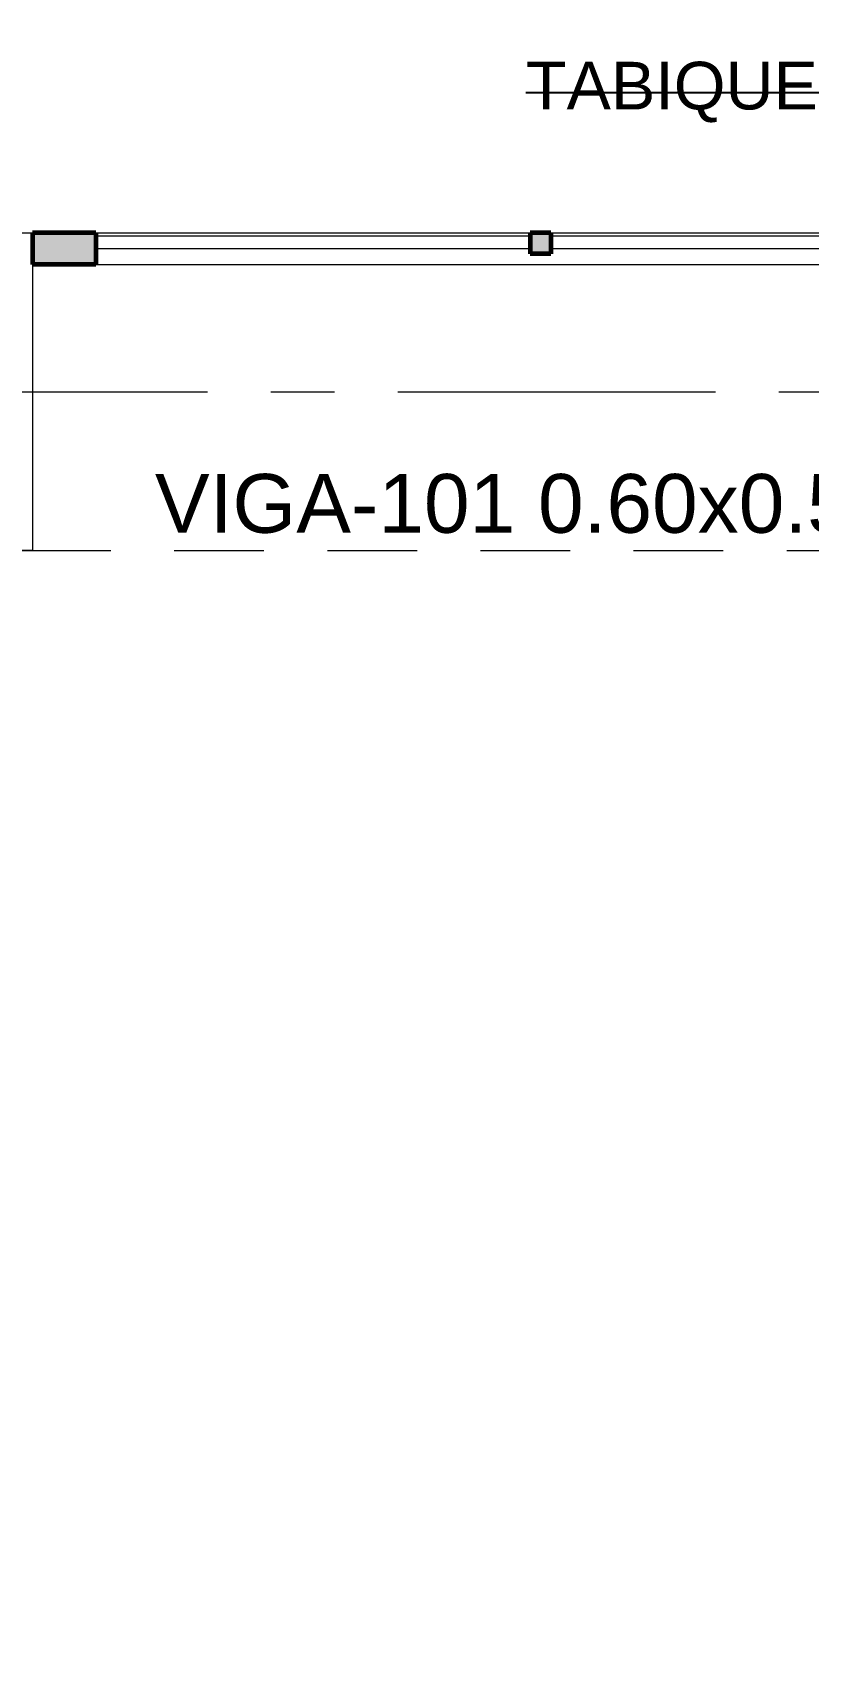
# Model space of a CAD drawing. Header units: inches. Extents: x -19 to 5698, y -728 to 92.
# Drawn here: x 102.57 to 103.792, y 15.157 to 17.715 of the extents above; entities that cross this region are included whole.
import ezdxf

# ---------------------------------------------------------------- set-up
doc = ezdxf.new("R2010")
doc.units = ezdxf.units.IN
doc.header["$MEASUREMENT"] = 0
doc.set_wipeout_variables(frame=1)
for name, pattern in [('Hidden Line', [0.195611, 0.141111, -0.0545]), ('Punto & Raya', [0.65, 0.5, -0.075, 0, -0.075]), ('Wipeout_Contour', [1, 0, -1])]:
    doc.linetypes.add(name, pattern=pattern)
doc.layers.get('0').update_dxf_attribs({"color": 61})
for name, color, linetype in [('02 _ ARQ _ ALB _ Ejes Generales', 251, 'Continuous'), ('02 _ ARQ _ ZON _ Espacio.3D', 7, 'Continuous'), ('08 _ STR _ EXT _ 09 Vigas', 251, 'Continuous'), ('Acabado - Muros', 7, 'Continuous'), ('Notas - Etiquetas', 7, 'Continuous')]:
    doc.layers.add(name, color=color, linetype=linetype)
doc.styles.add('Estilo_Generado_4', font='swisse.ttf')
doc.dimstyles.new('Estilo_Generado__8', dxfattribs={"dimtxt": 0.18, "dimasz": 0.0912, "dimexe": 0.18, "dimexo": 0.0625, "dimgap": 0, "dimtad": 0, "dimtih": 1, "dimtoh": 1, "dimdec": 4, "dimzin": 0, "dimdsep": 46, "dimcen": 0.09, "dimadec": 0, "dimazin": 0, "dimtfac": 1, "dimtdec": 4, "dimtmove": 0, "dimatfit": 3, "dimldrblk": 'ARROWHEAD_5', "dimfxl": 1, "dimtolj": 1, "dimtzin": 0, "dimarcsym": 0})

# ---------------------------------------------------------------- blocks, each defined once
blk = doc.blocks.new('ARROWHEAD_5')
at = {"linetype": 'Continuous', "lineweight": 0}
blk.add_hatch(color=0, dxfattribs=at).paths.add_polyline_path([(-1, 0.2679), (0, 0), (-1, -0.2679)])
at = {"color": 0, "linetype": 'Continuous', "lineweight": 0}
blk.add_line((0, 0), (-1, 0), dxfattribs=at)

msp = doc.modelspace()

# ---------------------------------------------------------------- linework, layer by layer
at = {"layer": '02 _ ARQ _ ALB _ Ejes Generales', "color": 251, "linetype": 'Punto & Raya', "lineweight": 13, "true_color": 0x636466}
msp.add_line((98.3454, 17.15), (104.3454, 17.15), dxfattribs=at)
at = {"layer": '02 _ ARQ _ ZON _ Espacio.3D', "color": 254, "linetype": 'Continuous', "lineweight": 0, "flags": 128}
for points in [[(100.8201, 17.4), (112.52, 17.4), (112.52, 29.6999), (100.82, 29.7), (100.82, 27.9653), (102.07, 27.9653), (102.07, 27.7902), (100.82, 27.7902)], [(104.7701, 6.45), (104.7701, 17.35), (102.57, 17.35), (102.57, 16.9), (102.07, 16.9), (102.07, 16.4), (101.82, 16.4), (101.82, 16.15), (100.8201, 16.15), (100.8201, 13.25), (101.82, 13.25), (101.82, 12), (100.8201, 12), (100.8201, 9.1), (101.82, 9.1), (101.82, 8.1), (102.07, 8.1), (102.07, 7.7), (102.47, 7.7), (102.47, 7.2), (101.57, 7.2), (101.57, 7.85), (100.82, 7.85), (100.82, 6.45)]]:
    msp.add_lwpolyline(points, close=True, dxfattribs=at)
at = {"layer": '08 _ STR _ EXT _ 09 Vigas', "color": 251, "linetype": 'Hidden Line', "lineweight": 13, "true_color": 0x636466}
msp.add_line((102.07, 16.9), (108.57, 16.9), dxfattribs=at)
at = {"layer": 'Acabado - Muros', "color": 7, "linetype": 'Continuous', "lineweight": 60}
msp.add_line((102.57, 17.4), (102.57, 17.35), dxfattribs=at)

# ---------------------------------------------------------------- texts
at = {"layer": 'Notas - Etiquetas', "color": 171, "linetype": 'Continuous', "lineweight": 13, "style": 'Estilo_Generado_4'}
for s, insert, char_height, attachment_point in [('\\A1;{\\pql;\\fSwis721 Ex BT|b0|i0|c0|p34;TABIQUERIA FIJA 2 (VER DETALLE)\\fSwis721 Ex BT|b0|i0|c0|p34; }', (103.347, 17.6202), 0.075, 4), ('\\A1;{\\pql;\\fSwis721 Ex BT|b0|i0|c0|p34;VIGA-101\\fSwis721 Ex BT|b0|i0|c0|p34; \\fSwis721 Ex BT|b0|i0|c0|p34;0.60\\fSwis721 Ex BT|b0|i0|c0|p34;x\\fSwis721 Ex BT|b0|i0|c0|p34;0.50\\fSwis721 Ex BT|b0|i0|c0|p34;m}', (102.7628, 16.9267), 0.0925, 7)]:
    msp.add_mtext(s, dxfattribs=dict(at, insert=insert, char_height=char_height, attachment_point=attachment_point))

# ---------------------------------------------------------------- next in the draw order: wipeouts: each hides what was drawn before it
at = {"color": 254, "linetype": 'Wipeout_Contour', "lineweight": 0, "ltscale": 4895.995154}
msp.add_wipeout([(103.37, 17.367), (103.37, 17.35), (105.52, 17.35), (105.52, 17.4), (103.3865, 17.4), (103.3865, 17.367)], dxfattribs=at).dxf.layer = 'Acabado - Muros'

# ---------------------------------------------------------------- next in the draw order: linework, layer by layer
at = {"layer": 'Acabado - Muros', "color": 251, "linetype": 'Continuous', "lineweight": 13, "flags": 128}
msp.add_lwpolyline([(103.3865, 17.4), (105.52, 17.4)], dxfattribs=at)

# ---------------------------------------------------------------- next in the draw order: wipeouts: each hides what was drawn before it
at = {"color": 254, "linetype": 'Wipeout_Contour', "lineweight": 0, "ltscale": 4888.293416}
msp.add_wipeout([(102.67, 17.35), (103.37, 17.35), (103.37, 17.367), (103.3535, 17.367), (103.3535, 17.4), (102.67, 17.4)], dxfattribs=at).dxf.layer = 'Acabado - Muros'

# ---------------------------------------------------------------- next in the draw order: linework, layer by layer
at = {"layer": 'Acabado - Muros', "color": 7, "linetype": 'Continuous', "lineweight": 60}
msp.add_line((102.67, 17.35), (102.57, 17.35), dxfattribs=at)
at = {"layer": 'Acabado - Muros', "color": 251, "linetype": 'Continuous', "lineweight": 13, "flags": 128}
for points in [[(102.67, 17.4), (103.3535, 17.4)], [(102.67, 17.35), (103.37, 17.35), (105.52, 17.35)]]:
    msp.add_lwpolyline(points, dxfattribs=at)

# ---------------------------------------------------------------- next in the draw order: wipeouts: each hides what was drawn before it
at = {"color": 254, "linetype": 'Wipeout_Contour', "lineweight": 0, "ltscale": 3264.790267}
msp.add_wipeout([(105.52, 17.395), (103.3865, 17.395), (103.3865, 17.375), (105.52, 17.375)], dxfattribs=at).dxf.layer = 'Acabado - Muros'

# ---------------------------------------------------------------- next in the draw order: linework, layer by layer
at = {"layer": 'Acabado - Muros', "color": 7, "linetype": 'Continuous', "lineweight": 60}
msp.add_line((103.3865, 17.4), (103.3865, 17.367), dxfattribs=at)
at = {"layer": 'Acabado - Muros', "color": 7, "linetype": 'Continuous', "lineweight": 13, "flags": 128}
msp.add_lwpolyline([(105.52, 17.395), (105.52, 17.375), (103.3865, 17.375), (103.3865, 17.395)], close=True, dxfattribs=at)

# ---------------------------------------------------------------- next in the draw order: wipeouts: each hides what was drawn before it
at = {"color": 254, "linetype": 'Wipeout_Contour', "lineweight": 0, "ltscale": 3259.025607}
msp.add_wipeout([(103.3535, 17.395), (102.67, 17.395), (102.67, 17.375), (103.3535, 17.375)], dxfattribs=at).dxf.layer = 'Acabado - Muros'

# ---------------------------------------------------------------- next in the draw order: hatches: boundary and pattern name
at = {"layer": 'Acabado - Muros', "linetype": 'Continuous', "lineweight": 0}
for points in [[(102.67, 17.4), (102.57, 17.4), (102.57, 17.35), (102.67, 17.35)], [(103.3865, 17.367), (103.3865, 17.4), (103.3535, 17.4), (103.3535, 17.367)]]:
    msp.add_hatch(color=254, dxfattribs=at).paths.add_polyline_path(points)

# ---------------------------------------------------------------- next in the draw order: linework, layer by layer
at = {"layer": '08 _ STR _ EXT _ 09 Vigas', "color": 251, "linetype": 'Hidden Line', "lineweight": 13, "true_color": 0x636466}
msp.add_line((102.07, 17.4), (122.57, 17.4), dxfattribs=at)
at = {"layer": 'Acabado - Muros', "color": 7, "linetype": 'Continuous', "lineweight": 60}
for p, q in [((102.67, 17.4), (102.57, 17.4)), ((102.67, 17.4), (102.67, 17.35)), ((103.3865, 17.4), (103.3535, 17.4)), ((103.3535, 17.4), (103.3535, 17.367)), ((103.3865, 17.367), (103.3535, 17.367))]:
    msp.add_line(p, q, dxfattribs=at)
at = {"layer": 'Acabado - Muros', "color": 7, "linetype": 'Continuous', "lineweight": 13, "flags": 128}
msp.add_lwpolyline([(103.3535, 17.395), (103.3535, 17.375), (102.67, 17.375), (102.67, 17.395)], close=True, dxfattribs=at)

# ---------------------------------------------------------------- next in the draw order: leaders
at = {"layer": 'Notas - Etiquetas', "color": 144, "linetype": 'Continuous', "lineweight": 13, "annotation_type": 0, "has_hookline": 1, "hookline_direction": 1, "text_width": 1.9482}
msp.add_leader([(105.57, 17.385), (105.57, 17.6202), (103.347, 17.6202)], dimstyle='Estilo_Generado__8', dxfattribs=at)

doc.saveas('drawing.dxf')
